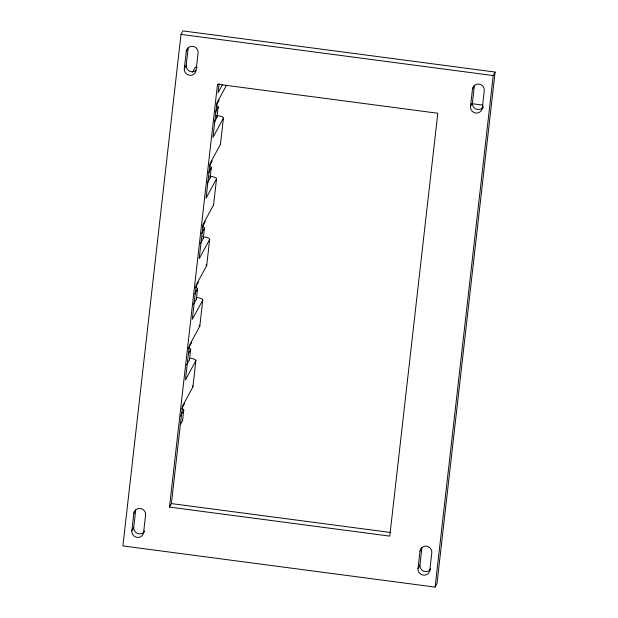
<?xml version="1.0" encoding="UTF-8"?>
<svg xmlns="http://www.w3.org/2000/svg" width="618" height="618" viewBox="0 0 618 618"><rect width="100%" height="100%" fill="white"/><g stroke="black" fill="none" stroke-linecap="round" stroke-linejoin="round"><path stroke-width="0.93" d="M180.997 34.399L122.897 545.941L435.103 587.1L437.003 583.601L495.103 72.059L182.897 30.9L180.997 34.399L493.21 75.558L495.103 72.059M131.827 530.816L133.797 513.488L135.697 509.997L133.727 527.316L131.827 530.816A5.971 5.817 28.5 0 0 137.072 537.39A5.971 5.817 28.5 0 0 143.623 532.368L144.388 530.97M184.311 68.722L186.281 51.394L188.181 47.903L186.211 65.222L184.311 68.722A5.971 5.817 28.5 0 0 189.556 75.296A5.971 5.817 28.5 0 0 196.107 70.274L198.077 52.955A5.971 5.817 28.5 0 0 192.839 46.373A5.971 5.817 28.5 0 0 186.281 51.394M143.623 532.368L145.593 515.049A5.971 5.817 28.5 0 0 140.356 508.467A5.971 5.817 28.5 0 0 133.797 513.488M169.487 507.084L217.521 84.21L437.799 113.248L389.773 536.123L169.487 507.084L171.387 503.585L182.457 406.119L192.916 386.86L195.891 360.673A8.776 1.854 6.5 0 0 190.383 358.131M219.104 83.484L218.054 92.715L222.604 84.342M180.309 424.643L182.588 420.456L183.747 410.228A8.776 1.854 6.5 0 0 181.877 408.66M186.744 364.852L189.471 359.823L190.638 349.595A8.776 1.854 6.5 0 0 188.768 348.019M193.627 304.21L196.362 299.189L197.521 288.961A8.776 1.854 6.5 0 0 195.651 287.385M200.518 243.577L203.245 238.556L204.411 228.32A8.776 1.854 6.5 0 0 202.542 226.752M207.378 182.99L210.135 177.922L211.294 167.687A8.776 1.854 6.5 0 0 209.425 166.118M214.291 122.31L217.018 117.281L218.185 107.053A8.776 1.854 6.5 0 0 216.315 105.485M195.891 360.673L185.431 379.931L189.347 345.485L199.799 326.227L202.774 300.039A8.776 1.854 6.5 0 0 197.266 297.497M202.774 300.039L192.322 319.297L196.23 284.852L206.69 265.593L209.664 239.398A8.776 1.854 6.5 0 0 202.689 236.617M209.664 239.398L199.205 258.664L203.121 224.218L213.573 204.96L216.539 178.849A8.776 1.854 6.5 0 0 209.572 176.06M216.539 178.849L206.08 198.108L210.004 163.585L220.464 144.318L223.438 118.131A8.776 1.854 6.5 0 0 216.462 115.342M418.023 568.545L419.993 551.217L421.893 547.726L419.923 565.045L418.023 568.545A5.971 5.817 28.5 0 0 423.26 575.119A5.971 5.817 28.5 0 0 429.819 570.097L430.576 568.699M470.507 106.451L472.476 89.123L474.377 85.632L472.407 102.951L470.507 106.451A5.971 5.817 28.5 0 0 475.744 113.024A5.971 5.817 28.5 0 0 482.303 108.003L483.06 106.605M429.819 570.097L431.789 552.778A5.971 5.817 28.5 0 0 426.551 546.204A5.971 5.817 28.5 0 0 419.993 551.217M482.303 108.003L484.273 90.684A5.971 5.817 28.5 0 0 479.035 84.11A5.971 5.817 28.5 0 0 472.476 89.123M435.103 587.1L493.21 75.558M192.638 72.082L195.288 67.2L197.181 67.455M226.443 85.361L216.895 102.951L212.978 137.389L223.438 118.131M216.648 104.759L218.919 100.572A8.776 1.854 6.5 0 0 218.231 99.544M215.45 112.082L218.185 107.053M209.301 166.234L212.028 161.213A8.776 1.854 6.5 0 0 211.982 160.719M208.567 172.716L211.294 167.687M202.418 226.868L205.145 221.847A8.776 1.854 6.5 0 0 205.091 221.352M201.677 233.349L204.411 228.32M195.527 287.501L198.254 282.48A8.776 1.854 6.5 0 0 198.208 281.986M194.794 293.983L197.521 288.961M188.644 348.135L191.371 343.114A8.776 1.854 6.5 0 0 191.317 342.619M188.359 353.782L190.638 349.595M182.21 407.934L184.481 403.747A8.776 1.854 6.5 0 0 184.434 403.26M180.564 416.092L183.747 410.228M481.623 109.479L482.998 106.945M471.634 103.631L482.967 105.13M171.387 503.585L390.715 532.5M216.331 116.254A8.776 1.854 6.5 0 1 217.018 117.281M220.41 143.832A8.776 1.854 6.5 0 1 220.464 144.318M213.527 204.465A8.776 1.854 6.5 0 1 213.573 204.96M203.198 238.061A8.776 1.854 6.5 0 1 203.245 238.556M206.003 264.566A8.776 1.854 6.5 0 1 206.69 265.593M196.308 298.695A8.776 1.854 6.5 0 1 196.362 299.189M199.112 325.199A8.776 1.854 6.5 0 1 199.799 326.227M189.425 359.336A8.776 1.854 6.5 0 1 189.471 359.823M192.229 385.833A8.776 1.854 6.5 0 1 192.916 386.86M182.534 419.97A8.776 1.854 6.5 0 1 182.588 420.456M210.081 177.428A8.776 1.854 6.5 0 1 210.135 177.922M483.083 107.3A5.971 5.817 28.5 0 1 472.407 102.951M430.599 569.394A5.971 5.817 28.5 0 1 419.923 565.045M195.813 70.653A5.971 5.817 28.5 0 1 186.211 65.222M144.403 531.665A5.971 5.817 28.5 0 1 133.727 527.316"/></g></svg>
